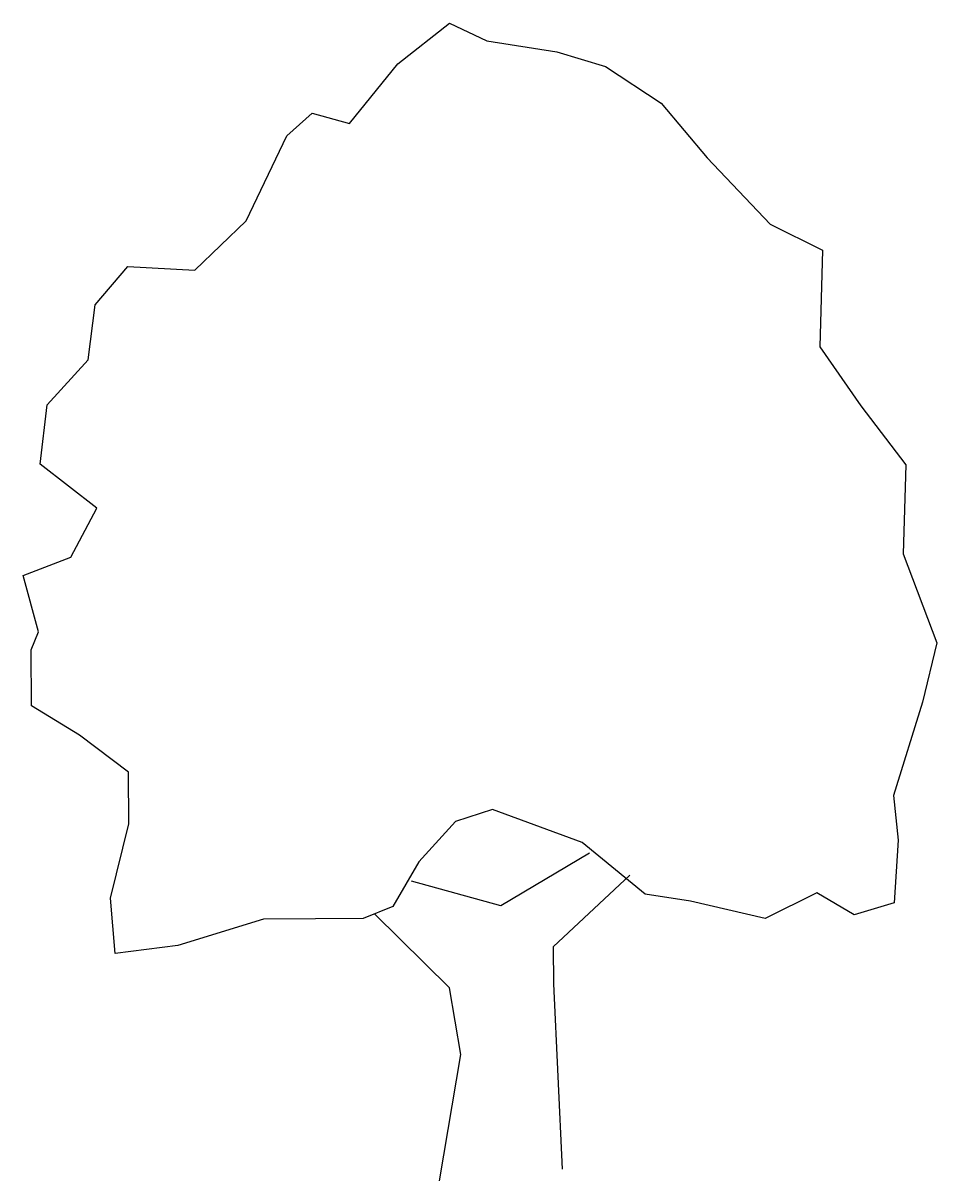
# Model space of a CAD drawing. Extents: x 174.5 to 198.7, y 294.5 to 325.1.
import ezdxf

# ---------------------------------------------------------------- set-up
doc = ezdxf.new("R2010")
doc.units = 0
doc.header["$LTSCALE"] = 12
doc.header["$MEASUREMENT"] = 0
doc.layers.get('0').update_dxf_attribs({"linetype": 'CONTINUOUS'})

# ---------------------------------------------------------------- blocks, each defined once
blk = doc.blocks.new('TREE25E')
for p, q in [((-0.01633, 0.14604), (-0.00949, 0.15143)), ((-0.00949, 0.15143), (-0.00456, 0.14908)), ((-0.00456, 0.14908), (0.00472, 0.14761)), ((0.00472, 0.14761), (0.01119, 0.14569)), ((-0.02273, 0.13813), (-0.01633, 0.14604)), ((0.01119, 0.14569), (0.01853, 0.14084)), ((0.01853, 0.14084), (0.02462, 0.13358)), ((-0.031, 0.13652), (-0.02765, 0.13949)), ((-0.02765, 0.13949), (-0.02273, 0.13813)), ((-0.03639, 0.12524), (-0.031, 0.13652)), ((0.02462, 0.13358), (0.03297, 0.1248)), ((-0.04321, 0.11873), (-0.03639, 0.12524)), ((0.03297, 0.1248), (0.03988, 0.12135)), ((0.03988, 0.12135), (0.03956, 0.10857)), ((-0.05638, 0.11413), (-0.05206, 0.11922)), ((-0.05206, 0.11922), (-0.04321, 0.11873)), ((-0.0573, 0.10683), (-0.05638, 0.11413)), ((0.03956, 0.10857), (0.04495, 0.10075)), ((-0.06273, 0.10089), (-0.0573, 0.10683)), ((-0.06365, 0.09302), (-0.06273, 0.10089)), ((0.04495, 0.10075), (0.05091, 0.09293)), ((-0.05616, 0.08718), (-0.06365, 0.09302)), ((0.05091, 0.09293), (0.05058, 0.08114)), ((-0.05962, 0.0807), (-0.05616, 0.08718)), ((-0.06592, 0.07826), (-0.05962, 0.0807)), ((0.05058, 0.08114), (0.05503, 0.06938)), ((-0.0639, 0.07083), (-0.06592, 0.07826)), ((-0.06486, 0.06844), (-0.0639, 0.07083)), ((0.05503, 0.06938), (0.05312, 0.0615)), ((-0.0648, 0.061), (-0.06486, 0.06844)), ((0.05312, 0.0615), (0.04929, 0.04912)), ((-0.05846, 0.05712), (-0.0648, 0.061)), ((-0.05196, 0.05225), (-0.05846, 0.05712)), ((-0.05191, 0.04538), (-0.05196, 0.05225)), ((0.04929, 0.04912), (0.0499, 0.04322)), ((-0.00377, 0.0473), (-0.00867, 0.04571)), ((0.00806, 0.0429), (-0.00377, 0.0473)), ((-0.05436, 0.03553), (-0.05191, 0.04538)), ((-0.00867, 0.04571), (-0.01354, 0.04034)), ((0.0499, 0.04322), (0.0494, 0.03494)), ((0.00906, 0.0415), (-0.00268, 0.03453)), ((0.0164, 0.03608), (0.00806, 0.0429)), ((-0.01354, 0.04034), (-0.017, 0.03442)), ((0.01441, 0.03859), (0.00424, 0.02911)), ((-0.00268, 0.03453), (-0.0145, 0.03781)), ((-0.05374, 0.02823), (-0.05436, 0.03553)), ((0.02244, 0.03515), (0.0164, 0.03608)), ((0.03914, 0.03626), (0.03229, 0.03284)), ((0.04408, 0.03335), (0.03914, 0.03626)), ((-0.017, 0.03442), (-0.02092, 0.03284)), ((0.03229, 0.03284), (0.02244, 0.03515)), ((0.0494, 0.03494), (0.04408, 0.03335)), ((-0.03412, 0.03274), (-0.04546, 0.02928)), ((-0.02724, 0.03279), (-0.03412, 0.03274)), ((-0.02092, 0.03284), (-0.02724, 0.03279)), ((-0.00948, 0.02367), (-0.01938, 0.03342)), ((-0.04546, 0.02928), (-0.05374, 0.02823)), ((0.00424, 0.02911), (0.00428, 0.02419)), ((-0.008, 0.01483), (-0.00948, 0.02367)), ((0.00428, 0.02419), (0.00545, -0.00037)), ((-0.01082, -0.0019), (-0.008, 0.01483))]:
    blk.add_line(p, q)

msp = doc.modelspace()

# ---------------------------------------------------------------- block references
at = {"xscale": 200, "yscale": 200, "zscale": 200}
msp.add_blockref('TREE25E', (187.676, 294.856), dxfattribs=at)

doc.saveas('drawing.dxf')
